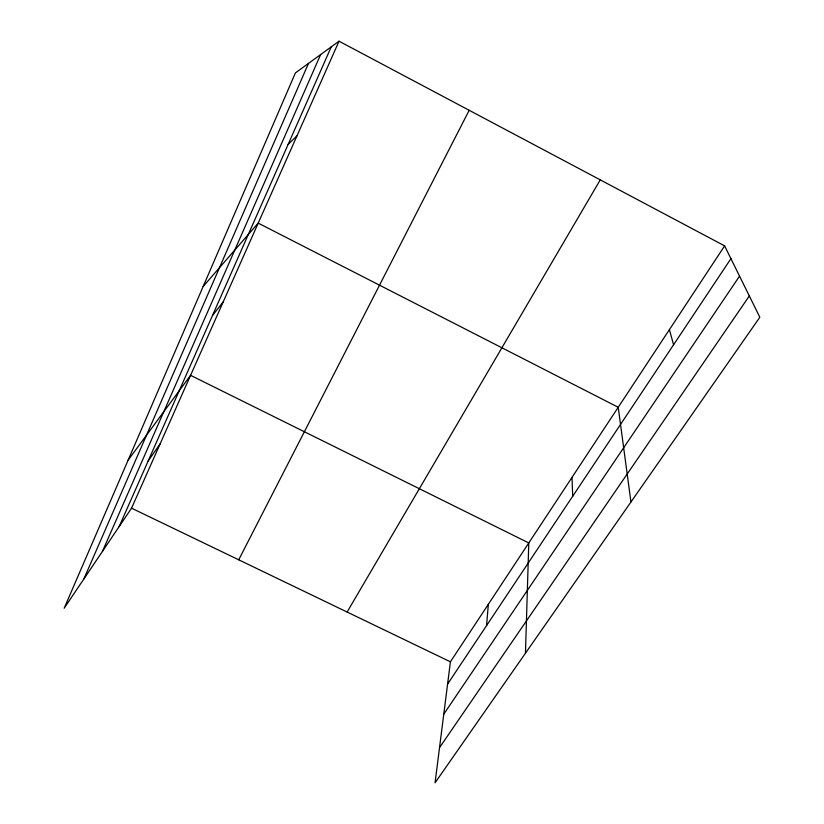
<?xml version="1.0" encoding="UTF-8"?>
<svg xmlns="http://www.w3.org/2000/svg" width="824" height="824" viewBox="0 0 824 824"><rect width="100%" height="100%" fill="white"/><g stroke="black" fill="none" stroke-linecap="round" stroke-linejoin="round"><path stroke-width="1.24" d="M525.454 653.226L528.781 542.954L190.571 375.332L128.111 460.204M486.551 625.601L488.354 604.28M724.626 245.882L450.419 661.816L435.062 782.8L759.831 317.25L724.626 245.882L339.035 41.2L295.404 72.914L64.169 608.236L131.552 508.171L339.035 41.2M83.821 579.056L308.485 63.407M102.454 551.369L320.618 54.59M119.171 526.546L331.269 46.844M238.723 559.805L469.186 110.292M347.12 612.036L600.253 179.859M447.587 684.116L730.929 258.643M443.776 714.181L739.55 276.133M439.522 747.636L749.325 295.96M148.176 460.966L160.093 443.93M212.489 315.499L223.201 301.903M203.147 286.494L258.2 223.119L618.227 407.283L630.947 501.991M288.101 144.478L297.042 135.713M131.552 508.171L450.419 661.816M669.418 329.631L673.569 344.772M571.98 477.436L572.721 496.213"/></g></svg>
